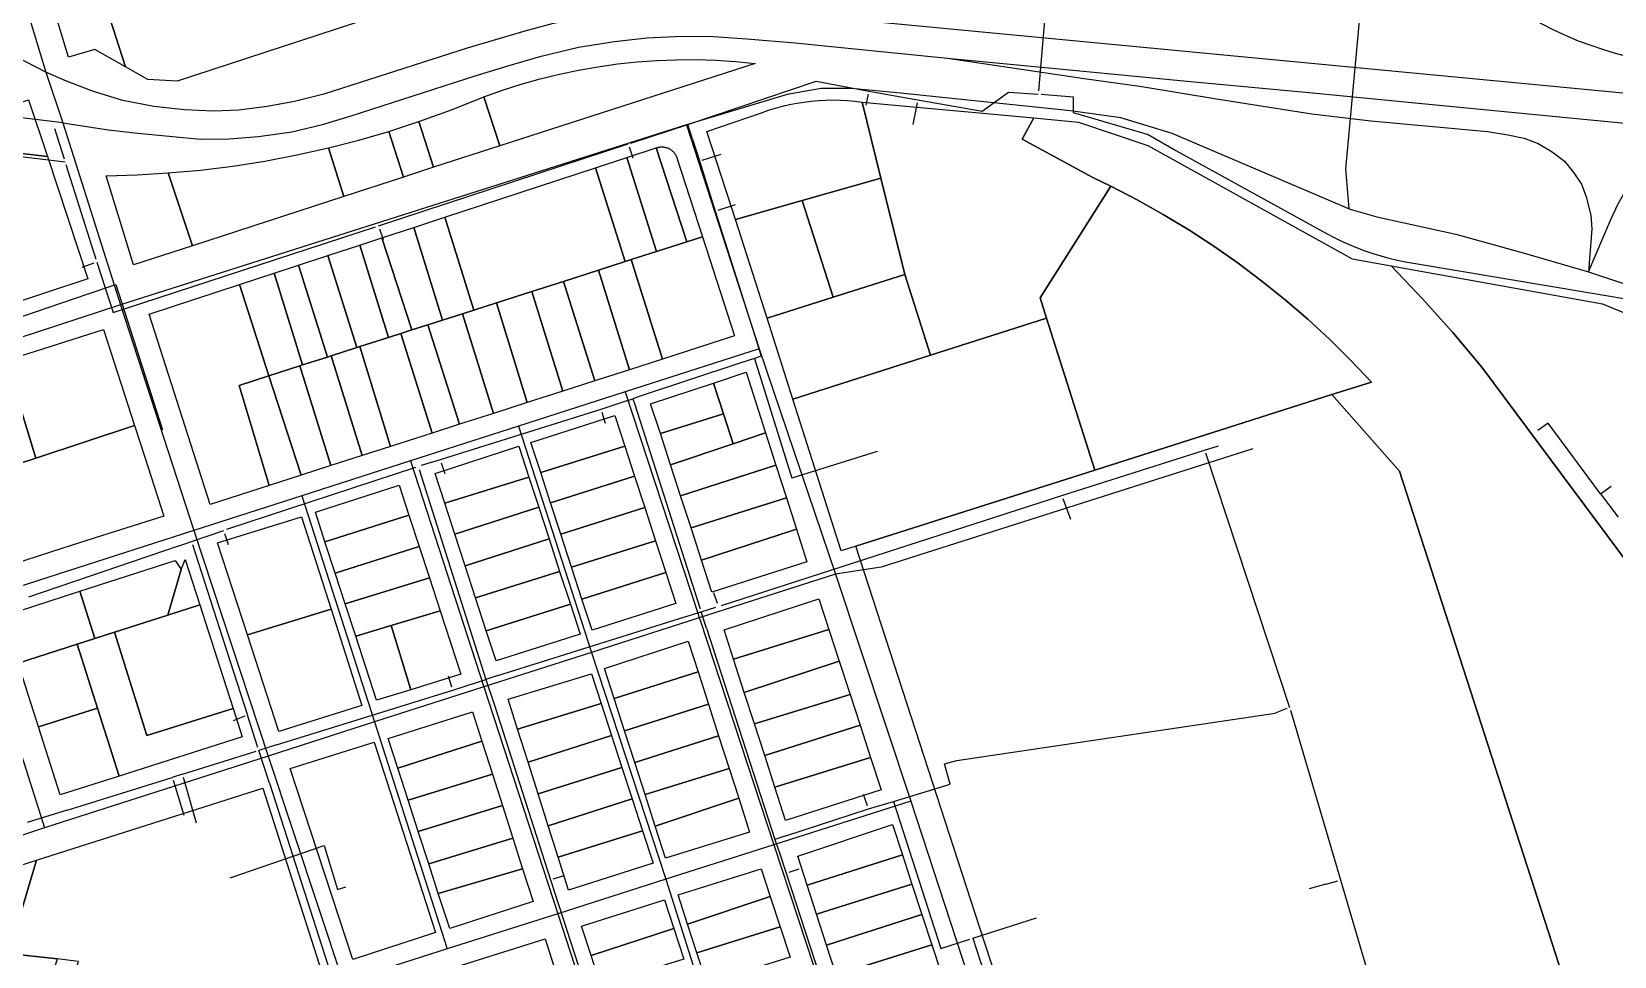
# Model space of a CAD drawing. Extents: x 1876309 to 1899261, y 443723 to 466661.
# Drawn here: x 1893052 to 1895567, y 455447 to 456916 of the extents above; entities that cross this region are included whole.
import ezdxf

# ---------------------------------------------------------------- set-up
doc = ezdxf.new("R2010")
doc.units = 0
doc.header["$MEASUREMENT"] = 0
for name, color, linetype in [('Parcels', 31, 'Continuous'), ('Roads', 7, 'Continuous'), ('SURV_MON', 7, 'Continuous'), ('Waterlines', 5, 'Continuous')]:
    doc.layers.add(name, color=color, linetype=linetype)

msp = doc.modelspace()

# ---------------------------------------------------------------- linework, layer by layer
at = {"layer": 'Parcels'}
for points in [[(1892852, 457705.6), (1893684.5, 457974.8), (1893795.4, 457638.9), (1893910.7, 457289.5), (1893951.3, 457166.5), (1893984.8, 457067.9), (1893283.2, 456837.8), (1893236.6, 456840.5), (1893201.3, 456860.5), (1893201.3, 456860.5), (1893074.8, 457254.3), (1893137.5, 457272.3), (1893133.2, 457288.9), (1893176.2, 457302.3), (1893168.2, 457326), (1893125.8, 457312.8), (1893093.9, 457414.5), (1893025, 457394.2)], [(1893025, 457394.2), (1893093.9, 457414.5), (1893125.8, 457312.8), (1893168.2, 457326), (1893176.2, 457302.3), (1893133.2, 457288.9), (1893137.5, 457272.3), (1893074.8, 457254.3), (1893201.3, 456860.5), (1893201.3, 456860.5), (1893152.4, 456888.3), (1893110.9, 456875.8), (1893000, 457239.2)], [(1895513, 455329.3), (1895225.9, 456217.6), (1895118.3, 456339.5), (1895181.1, 456359.5), (1895148.5, 456393.8), (1895114.8, 456427.1), (1895080, 456459.2), (1895044.1, 456490.1), (1895007.2, 456519.8), (1894969.4, 456548.2), (1894930.6, 456575.4), (1894890.9, 456601.2), (1894850.4, 456625.7), (1894809.1, 456648.9), (1894767, 456670.6), (1894767, 456670.6), (1894738.4, 456684.4), (1894626.1, 456745.6), (1894644.5, 456779.4), (1894715.8, 456772.8), (1894825.8, 456735.2), (1895150.7, 456555.3), (1895212.5, 456544.2), (1895262.2, 456491.9), (1895310.3, 456438.2), (1895356.8, 456383), (1895738.2, 455871)], [(1895738.2, 455871), (1895356.8, 456383), (1895310.3, 456438.2), (1895262.2, 456491.9), (1895212.5, 456544.2), (1895212.5, 456544.2), (1895548.1, 456483.8), (1895602.4, 456461.6)]]:
    msp.add_lwpolyline(points, dxfattribs=at)
for points in [[(1893770.9, 456812.8), (1893800.4, 456823.3), (1893830.2, 456832.9), (1893860.4, 456841.4), (1893890.8, 456848.9), (1893921.4, 456855.3), (1893952.3, 456860.7), (1893983.3, 456865.1), (1894014.4, 456868.4), (1894045.7, 456870.6), (1894077, 456871.8), (1894108.3, 456871.9), (1894139.6, 456871), (1894170.9, 456868.9), (1894202, 456865.9), (1893796.2, 456735.1), (1893770.9, 456812.8)], [(1893770.9, 456812.8), (1893796.2, 456735.1), (1893690.7, 456700.8), (1893667.5, 456773.4), (1893719.5, 456792.2), (1893770.9, 456812.8)], [(1893077.2, 456718), (1892859.2, 456743.5), (1893047.4, 456808.2), (1893077.2, 456718)], [(1894371.8, 456804.5), (1894401.7, 456683.5), (1894276.7, 456648), (1894170.8, 456618), (1894125, 456757.9), (1894212.1, 456787.6), (1894223.1, 456791.4), (1894234.1, 456794.8), (1894245.3, 456797.9), (1894256.6, 456800.5), (1894268, 456802.7), (1894279.4, 456804.5), (1894290.9, 456806), (1894302.5, 456807), (1894314.1, 456807.6), (1894325.6, 456807.8), (1894337.2, 456807.6), (1894348.8, 456807), (1894360.3, 456806), (1894371.8, 456804.5)], [(1894767, 456670.6), (1894654.8, 456493.2), (1894665.1, 456460.8), (1894480.6, 456402), (1894439.5, 456530.4), (1894401.7, 456683.5), (1894371.8, 456804.5), (1894644.5, 456779.4), (1894626.1, 456745.6), (1894738.4, 456684.4), (1894767, 456670.6)], [(1893667.5, 456773.4), (1893690.7, 456700.8), (1893643.1, 456685.3), (1893619.8, 456757.9), (1893667.5, 456773.4)], [(1893077.2, 456718), (1893141.5, 456523.3), (1893000, 456477.1), (1892867.5, 456428.9), (1892809.4, 456612.3), (1892880.9, 456635.1), (1892867.3, 456678), (1892795.9, 456655.2), (1892776.9, 456715.2), (1892859.2, 456743.5), (1893077.2, 456718)], [(1893619.8, 456757.9), (1893643.1, 456685.3), (1893548.4, 456654.5), (1893524.1, 456731.7), (1893572.2, 456744.1), (1893619.8, 456757.9)], [(1893524.1, 456731.7), (1893548.4, 456654.5), (1893307.7, 456576.2), (1893269.2, 456691.8), (1893320.7, 456696.5), (1893371.9, 456702.8), (1893422.9, 456710.8), (1893473.7, 456720.5), (1893524.1, 456731.7)], [(1894005, 456554.1), (1893995.4, 456551), (1893948.3, 456700), (1893998, 456716.3), (1894045.2, 456567), (1894005, 456554.1)], [(1894044.8, 456731.6), (1894093.5, 456582.5), (1894045.2, 456567), (1893998, 456716.3), (1894044.8, 456731.6)], [(1894093.5, 456582.5), (1894044.8, 456731.6), (1894045.9, 456732), (1894046.8, 456732.2), (1894047.6, 456732.4), (1894048.4, 456732.6), (1894049.3, 456732.8), (1894050.1, 456732.9), (1894050.9, 456733.1), (1894051.8, 456733.1), (1894052.7, 456733.2), (1894053.5, 456733.2), (1894054.4, 456733.2), (1894055.2, 456733.2), (1894056.1, 456733.1), (1894056.9, 456733), (1894057.8, 456732.9), (1894058.6, 456732.7), (1894059.4, 456732.5), (1894060.3, 456732.3), (1894061.1, 456732.1), (1894061.9, 456731.8), (1894062.7, 456731.5), (1894063.5, 456731.2), (1894064.3, 456730.9), (1894065.1, 456730.5), (1894065.8, 456730.1), (1894066.6, 456729.7), (1894067.3, 456729.2), (1894068, 456728.7), (1894068.7, 456728.2), (1894069.4, 456727.7), (1894070, 456727.2), (1894070.7, 456726.6), (1894071.3, 456726), (1894071.9, 456725.4), (1894072.5, 456724.8), (1894073, 456724.1), (1894073.6, 456723.4), (1894074.1, 456722.7), (1894074.5, 456722), (1894075, 456721.3), (1894075.4, 456720.6), (1894075.9, 456719.8), (1894076.2, 456719.1), (1894076.6, 456718.3), (1894076.9, 456717.5), (1894077.2, 456716.7), (1894077.5, 456715.9), (1894118.1, 456590.3), (1894093.5, 456582.5)], [(1893269.2, 456691.8), (1893307.7, 456576.2), (1893214.2, 456545.8), (1893170.4, 456687.5), (1893219.8, 456688.9), (1893269.2, 456691.8)], [(1893952.9, 456537.4), (1893897.3, 456519.5), (1893846.9, 456503.4), (1893790.9, 456485.4), (1893754.9, 456473.9), (1893708.6, 456621.4), (1893948.3, 456700), (1893995.4, 456551), (1893952.9, 456537.4)], [(1894325.7, 456494.2), (1894276.7, 456648), (1894401.7, 456683.5), (1894439.5, 456530.4), (1894325.7, 456494.2)], [(1894767, 456670.6), (1894809.1, 456648.9), (1894850.4, 456625.7), (1894890.9, 456601.2), (1894930.6, 456575.4), (1894969.4, 456548.2), (1895007.2, 456519.8), (1895044.1, 456490.1), (1895080, 456459.2), (1895114.8, 456427.1), (1895148.5, 456393.8), (1895181.1, 456359.5), (1895118.3, 456339.5), (1894741.9, 456219.6), (1894665.1, 456460.8), (1894654.8, 456493.2), (1894767, 456670.6)], [(1894325.7, 456494.2), (1894220.9, 456460.8), (1894170.8, 456618), (1894276.7, 456648), (1894325.7, 456494.2)], [(1893736.9, 456468.1), (1893705, 456457.9), (1893659.3, 456605.2), (1893708.6, 456621.4), (1893754.9, 456473.9), (1893736.9, 456468.1)], [(1893638.8, 456436.6), (1893619.1, 456430.3), (1893573.5, 456577.1), (1893608.8, 456588.6), (1893656.2, 456442.2), (1893638.8, 456436.6)], [(1893681.8, 456450.4), (1893656.2, 456442.2), (1893608.8, 456588.6), (1893659.3, 456605.2), (1893705, 456457.9), (1893681.8, 456450.4)], [(1894093.5, 456582.5), (1894118.1, 456590.3), (1894169, 456432.7), (1894054.4, 456395.9), (1894005, 456554.1), (1894045.2, 456567), (1894093.5, 456582.5)], [(1893573.7, 456415.7), (1893568.8, 456414.2), (1893523.1, 456560.6), (1893573.5, 456577.1), (1893619.1, 456430.3), (1893573.7, 456415.7)], [(1893476.2, 456545.2), (1893522.1, 456399.2), (1893482.8, 456386.6), (1893437.6, 456532.5), (1893476.2, 456545.2)], [(1893528, 456401.1), (1893522.1, 456399.2), (1893476.2, 456545.2), (1893523.1, 456560.6), (1893568.8, 456414.2), (1893528, 456401.1)], [(1894002.2, 456379.1), (1893946.9, 456361.4), (1893897.3, 456519.5), (1893952.9, 456537.4), (1894002.2, 456379.1)], [(1893995.4, 456551), (1894005, 456554.1), (1894054.4, 456395.9), (1894002.2, 456379.1), (1893952.9, 456537.4), (1893995.4, 456551)], [(1893429.3, 456369.4), (1893381.9, 456354.2), (1893429.6, 456195.2), (1893335.7, 456165), (1893239, 456467.4), (1893382.4, 456514.4), (1893429.3, 456369.4)], [(1893478.3, 456385.2), (1893429.3, 456369.4), (1893382.4, 456514.4), (1893437.6, 456532.5), (1893482.8, 456386.6), (1893478.3, 456385.2)], [(1893896.1, 456345), (1893846.9, 456503.4), (1893897.3, 456519.5), (1893946.9, 456361.4), (1893896.1, 456345)], [(1894325.7, 456494.2), (1894439.5, 456530.4), (1894480.6, 456402), (1894261.8, 456332.3), (1894220.9, 456460.8), (1894325.7, 456494.2)], [(1893896.1, 456345), (1893839.8, 456327), (1893790.9, 456485.4), (1893846.9, 456503.4), (1893896.1, 456345)], [(1893705, 456457.9), (1893736.9, 456468.1), (1893785.9, 456309.6), (1893732, 456292.3), (1893681.8, 456450.4), (1893705, 456457.9)], [(1893754.9, 456473.9), (1893790.9, 456485.4), (1893839.8, 456327), (1893785.9, 456309.6), (1893736.9, 456468.1), (1893754.9, 456473.9)], [(1894361.6, 456098.5), (1894338.6, 456091.2), (1894261.8, 456332.3), (1894480.6, 456402), (1894665.1, 456460.8), (1894741.9, 456219.6), (1894361.6, 456098.5)], [(1893215.7, 456290.5), (1893058.6, 456238.6), (1893011.8, 456393.5), (1893166.6, 456443), (1893215.7, 456290.5)], [(1893619.1, 456430.3), (1893638.8, 456436.6), (1893688.4, 456278.3), (1893622.3, 456257.1), (1893573.7, 456415.7), (1893619.1, 456430.3)], [(1893656.2, 456442.2), (1893681.8, 456450.4), (1893732, 456292.3), (1893688.4, 456278.3), (1893638.8, 456436.6), (1893656.2, 456442.2)], [(1893568.8, 456414.2), (1893573.7, 456415.7), (1893622.3, 456257.1), (1893577.6, 456242.8), (1893528, 456401.1), (1893568.8, 456414.2)], [(1892951.1, 456372.4), (1893000, 456389.8), (1893011.8, 456393.5), (1893058.6, 456238.6), (1893001.9, 456219.8), (1893001.5, 456221.3), (1892988.8, 456259.3), (1892951.1, 456372.4)], [(1893429.3, 456369.4), (1893478.3, 456385.2), (1893527.6, 456226.7), (1893480.3, 456211.5), (1893429.3, 456369.4)], [(1893522.1, 456399.2), (1893528, 456401.1), (1893577.6, 456242.8), (1893527.6, 456226.7), (1893478.3, 456385.2), (1893482.8, 456386.6), (1893522.1, 456399.2)], [(1892951.1, 456372.4), (1892988.8, 456259.3), (1893001.5, 456221.3), (1893001.9, 456219.8), (1893058.6, 456238.6), (1893215.7, 456290.5), (1893232, 456239.8), (1893262, 456146.5), (1893163.2, 456114.8), (1893102, 456095.2), (1893000, 456062.5), (1892985, 456057.5), (1892964.8, 456121.1), (1892927.2, 456240.1), (1892892, 456351.5), (1892951.1, 456372.4)], [(1893429.3, 456369.4), (1893480.3, 456211.5), (1893429.6, 456195.2), (1893381.9, 456354.2), (1893429.3, 456369.4)], [(1894166.8, 456261.3), (1894151.5, 456309.1), (1894135.8, 456357.9), (1894187.5, 456375), (1894218.3, 456278.7), (1894166.8, 456261.3)], [(1894051.3, 456277.5), (1894035.8, 456325), (1894135.8, 456357.9), (1894151.5, 456309.1), (1894051.3, 456277.5)], [(1894741.9, 456219.6), (1895118.3, 456339.5), (1895225.9, 456217.6), (1895513, 455329.3), (1895461.5, 455012.2), (1895447.4, 454925.2), (1895358.7, 454895.6), (1895080, 454802.6), (1895074.4, 454819.5), (1894808.1, 454734.5), (1894565.2, 455472.3), (1894361.6, 456098.5), (1894741.9, 456219.6)], [(1893861.1, 456215.6), (1893845.5, 456263.4), (1893978.7, 456306.5), (1893994.7, 456257.4), (1893861.1, 456215.6)], [(1894067.5, 456227.7), (1894051.3, 456277.5), (1894151.5, 456309.1), (1894166.8, 456261.3), (1894067.5, 456227.7)], [(1894083.4, 456178.7), (1894067.5, 456227.7), (1894166.8, 456261.3), (1894218.3, 456278.7), (1894234.7, 456227.5), (1894083.4, 456178.7)], [(1893842.4, 456208.3), (1893708.7, 456167), (1893693.3, 456214.2), (1893826.5, 456257.3), (1893842.4, 456208.3)], [(1893876.8, 456167.3), (1893861.1, 456215.6), (1893994.7, 456257.4), (1894010.3, 456209.6), (1893876.8, 456167.3)], [(1893893.1, 456117.4), (1893876.8, 456167.3), (1894010.3, 456209.6), (1894026.4, 456160), (1893893.1, 456117.4)], [(1894100, 456127.8), (1894083.4, 456178.7), (1894234.7, 456227.5), (1894251.5, 456175.2), (1894100, 456127.8)], [(1893651.7, 456148), (1893518.3, 456105.6), (1893503, 456152.6), (1893636.2, 456195.7), (1893651.7, 456148)], [(1893842.4, 456208.3), (1893858, 456160.4), (1893724.7, 456117.7), (1893708.7, 456167), (1893842.4, 456208.3)], [(1893724.7, 456117.7), (1893858, 456160.4), (1893874.4, 456110.1), (1893741.1, 456067.5), (1893724.7, 456117.7)], [(1893910.1, 456065.1), (1893893.1, 456117.4), (1894026.4, 456160), (1894043.7, 456107), (1893910.1, 456065.1)], [(1894116.8, 456076.1), (1894100, 456127.8), (1894251.5, 456175.2), (1894267.4, 456125.5), (1894116.8, 456076.1)], [(1893395.2, 455957.4), (1893347.3, 456103.9), (1893480.8, 456145.4), (1893528, 455998.2), (1893395.2, 455957.4)], [(1893651.7, 456148), (1893668, 456097.9), (1893534.6, 456055.6), (1893518.3, 456105.6), (1893651.7, 456148)], [(1893741.1, 456067.5), (1893874.4, 456110.1), (1893891.2, 456058.4), (1893757.7, 456016.2), (1893741.1, 456067.5)], [(1894267.4, 456125.5), (1894284, 456073.7), (1894133.3, 456025.6), (1894116.8, 456076.1), (1894267.4, 456125.5)], [(1893668, 456097.9), (1893684.2, 456048.2), (1893550.5, 456006.7), (1893534.6, 456055.6), (1893668, 456097.9)], [(1894060.1, 456056.7), (1893926.7, 456014.1), (1893910.1, 456065.1), (1894043.7, 456107), (1894060.1, 456056.7)], [(1893289.6, 456061.4), (1893268.5, 455988.8), (1893184.1, 455961.8), (1893152.7, 455951.8), (1893128.7, 456026.8), (1893280.2, 456075.7), (1893289.6, 456061.4)], [(1893319.5, 456005.1), (1893268.5, 455988.8), (1893289.6, 456061.4), (1893296.2, 456077.4), (1893319.5, 456005.1)], [(1893757.7, 456016.2), (1893891.2, 456058.4), (1893908.2, 456006.3), (1893774.7, 455964), (1893757.7, 456016.2)], [(1893684.2, 456048.2), (1893701.3, 455995.9), (1893623.7, 455972.4), (1893567.2, 455955.3), (1893550.5, 456006.7), (1893684.2, 456048.2)], [(1893926.7, 456014.1), (1894060.1, 456056.7), (1894076.1, 456007.4), (1893942.7, 455964.9), (1893926.7, 456014.1)], [(1893124.4, 455942.8), (1893030.6, 455912.8), (1893006.8, 455987.3), (1893128.7, 456026.8), (1893152.7, 455951.8), (1893124.4, 455942.8)], [(1894319, 455966.1), (1894167.5, 455919.1), (1894152.4, 455965.8), (1894303.2, 456014.6), (1894319, 455966.1)], [(1893372.4, 455840.3), (1893235.1, 455797.8), (1893184.1, 455961.8), (1893268.5, 455988.8), (1893319.5, 456005.1), (1893351.2, 455906.2), (1893372.4, 455840.3)], [(1893528, 455998.2), (1893577.1, 455845.2), (1893445.2, 455804.1), (1893395.2, 455957.4), (1893528, 455998.2)], [(1893623.7, 455972.4), (1893701.3, 455995.9), (1893734.1, 455895.1), (1893654.5, 455870.4), (1893623.7, 455972.4)], [(1893774.7, 455964), (1893908.2, 456006.3), (1893923.7, 455958.8), (1893790.3, 455916.2), (1893774.7, 455964)], [(1893372.4, 455840.3), (1893386.8, 455795.6), (1893191.3, 455733.2), (1893156.8, 455841.2), (1893124.4, 455942.8), (1893152.7, 455951.8), (1893184.1, 455961.8), (1893235.1, 455797.8), (1893372.4, 455840.3)], [(1893623.7, 455972.4), (1893654.5, 455870.4), (1893600.4, 455853.6), (1893567.2, 455955.3), (1893623.7, 455972.4)], [(1894335.3, 455916), (1894184.6, 455866.1), (1894167.5, 455919.1), (1894319, 455966.1), (1894335.3, 455916)], [(1893124.4, 455942.8), (1893156.8, 455841.2), (1893063, 455811.6), (1893030.6, 455912.8), (1893124.4, 455942.8)], [(1893977.9, 455856.4), (1893962.6, 455904.2), (1894095.6, 455947.7), (1894111.2, 455898.8), (1893977.9, 455856.4)], [(1894352.6, 455862.9), (1894200.8, 455816), (1894184.6, 455866.1), (1894335.3, 455916), (1894352.6, 455862.9)], [(1893824.3, 455807.5), (1893809.2, 455855.4), (1893941.7, 455895.6), (1893957, 455848.6), (1893824.3, 455807.5)], [(1894127.7, 455847.5), (1893994.4, 455805), (1893977.9, 455856.4), (1894111.2, 455898.8), (1894127.7, 455847.5)], [(1894368.5, 455814.1), (1894217, 455765.8), (1894200.8, 455816), (1894352.6, 455862.9), (1894368.5, 455814.1)], [(1893191.3, 455733.2), (1893097.6, 455703.3), (1893063, 455811.6), (1893156.8, 455841.2), (1893191.3, 455733.2)], [(1893634, 455745.6), (1893618.7, 455792.9), (1893753, 455835.1), (1893767.7, 455788.7), (1893634, 455745.6)], [(1893824.3, 455807.5), (1893957, 455848.6), (1893973.7, 455797.5), (1893841, 455755.1), (1893824.3, 455807.5)], [(1894143.9, 455797), (1894010.6, 455754.7), (1893994.4, 455805), (1894127.7, 455847.5), (1894143.9, 455797)], [(1894385.2, 455762.9), (1894233.2, 455715.7), (1894217, 455765.8), (1894368.5, 455814.1), (1894385.2, 455762.9)], [(1893596.5, 455786.8), (1893693.7, 455484.6), (1893562.4, 455441.7), (1893463.1, 455745), (1893596.5, 455786.8)], [(1893767.7, 455788.7), (1893784.4, 455736.2), (1893650.4, 455694.7), (1893634, 455745.6), (1893767.7, 455788.7)], [(1893990.1, 455747), (1893856.9, 455704.7), (1893841, 455755.1), (1893973.7, 455797.5), (1893990.1, 455747)], [(1894160.5, 455745.4), (1894026.9, 455704), (1894010.6, 455754.7), (1894143.9, 455797), (1894160.5, 455745.4)], [(1894385.2, 455762.9), (1894401.9, 455711.5), (1894250.3, 455662.7), (1894233.2, 455715.7), (1894385.2, 455762.9)], [(1893784.4, 455736.2), (1893800.3, 455686.1), (1893666.5, 455645), (1893650.4, 455694.7), (1893784.4, 455736.2)], [(1893990.1, 455747), (1894006.5, 455696.9), (1893873, 455653.9), (1893856.9, 455704.7), (1893990.1, 455747)], [(1894160.5, 455745.4), (1894175.7, 455698), (1894043.1, 455653.7), (1894026.9, 455704), (1894160.5, 455745.4)], [(1893093, 455442.4), (1893015.8, 455451.2), (1893060, 455599.2), (1893419.5, 455713.7), (1893517.3, 455407.8), (1893383.2, 455364.7), (1893381.7, 455347.1), (1893269.1, 455356.4), (1893107.6, 455369.8), (1893126.5, 455438.5), (1893093, 455442.4)], [(1893800.3, 455686.1), (1893816.8, 455634.2), (1893683.2, 455593.5), (1893666.5, 455645), (1893800.3, 455686.1)], [(1894006.5, 455696.9), (1894023.1, 455645.9), (1893888.8, 455604.4), (1893873, 455653.9), (1894006.5, 455696.9)], [(1894043.1, 455653.7), (1894175.7, 455698), (1894193, 455644.1), (1894059.6, 455602.4), (1894043.1, 455653.7)], [(1894435.8, 455608), (1894284.5, 455559.7), (1894269.7, 455605.8), (1894420.1, 455655.9), (1894435.8, 455608)], [(1893698.4, 455546.5), (1893683.2, 455593.5), (1893816.8, 455634.2), (1893832.2, 455585.9), (1893698.4, 455546.5)], [(1893888.8, 455604.4), (1894023.1, 455645.9), (1894039.8, 455594.7), (1893905.5, 455551.6), (1893888.8, 455604.4)], [(1894299.4, 455513.5), (1894284.5, 455559.7), (1894435.8, 455608), (1894451.1, 455561.1), (1894299.4, 455513.5)], [(1892952.2, 455397.1), (1892905.4, 455382.1), (1892810.1, 455351.8), (1892761.5, 455504.1), (1893060, 455599.2), (1893015.8, 455451.2), (1893003.5, 455452.6), (1892998.8, 455411.9), (1892952.2, 455397.1)], [(1893832.2, 455585.9), (1893848.9, 455533.5), (1893716.5, 455490.7), (1893698.4, 455546.5), (1893832.2, 455585.9)], [(1894094.5, 455497.9), (1894079.4, 455544.4), (1894211.5, 455585.5), (1894225.9, 455541.5), (1894094.5, 455497.9)], [(1894466.9, 455512.9), (1894315.2, 455464.6), (1894299.4, 455513.5), (1894451.1, 455561.1), (1894466.9, 455512.9)], [(1893941.1, 455447.7), (1893926, 455494.8), (1894057.7, 455536.5), (1894072.8, 455490.6), (1893941.1, 455447.7)], [(1894225.9, 455541.5), (1894241.6, 455493.7), (1894109.3, 455452.4), (1894094.5, 455497.9), (1894225.9, 455541.5)], [(1894482.5, 455465.1), (1894330.5, 455417.2), (1894315.2, 455464.6), (1894466.9, 455512.9), (1894482.5, 455465.1)], [(1894072.8, 455490.6), (1894088.8, 455442.2), (1893955.9, 455401.3), (1893941.1, 455447.7), (1894072.8, 455490.6)], [(1894241.6, 455493.7), (1894257.4, 455445.4), (1894125.1, 455403.9), (1894109.3, 455452.4), (1894241.6, 455493.7)], [(1893735.4, 455432.4), (1893868.2, 455474.5), (1893882.7, 455429.6), (1893750.9, 455385.5), (1893735.4, 455432.4)], [(1894330.5, 455417.2), (1894482.5, 455465.1), (1894497.9, 455418), (1894345.8, 455369.8), (1894330.5, 455417.2)], [(1893093, 455442.4), (1893062.9, 455342.4), (1892964.8, 455354), (1892952.2, 455397.1), (1892998.8, 455411.9), (1893003.5, 455452.6), (1893015.8, 455451.2), (1893093, 455442.4)]]:
    msp.add_lwpolyline(points, close=True, dxfattribs=at)
at = {"layer": 'Roads'}
for p, q in [((1892968.3, 457204.7), (1893074.6, 456852.1)), ((1893074.6, 456852.1), (1893101.9, 456771.7)), ((1893101.9, 456771.7), (1893193.3, 456482.3)), ((1894092.6, 456768.2), (1893193.3, 456482.3)), ((1894092.6, 456768.2), (1894208, 456412.1)), ((1893193.3, 456482.3), (1892847.6, 456369.1)), ((1893193.3, 456482.3), (1893310.1, 456123.5)), ((1894208, 456412.1), (1893995.5, 456343.8)), ((1894208, 456412.1), (1894329.4, 456054.2)), ((1893995.5, 456343.8), (1893825.8, 456289.2)), ((1893825.8, 456289.2), (1893654.2, 456234.2)), ((1893825.8, 456289.2), (1893942, 455929.8)), ((1893654.2, 456234.2), (1893481.8, 456178.5)), ((1893654.2, 456234.2), (1893770.9, 455874.8)), ((1893481.8, 456178.5), (1893310.1, 456123.5)), ((1893481.8, 456178.5), (1893597.1, 455819.1)), ((1893310.1, 456123.5), (1893428.3, 455764.9)), ((1894329.4, 456054.2), (1894113, 455984.8)), ((1894329.4, 456054.2), (1894449, 455693)), ((1894113, 455984.8), (1893942, 455929.8)), ((1893942, 455929.8), (1893770.9, 455874.8)), ((1893942, 455929.8), (1894059.9, 455569)), ((1893770.9, 455874.8), (1893597.1, 455819.1)), ((1893770.9, 455874.8), (1893888.2, 455514)), ((1893597.1, 455819.1), (1893428.3, 455764.9)), ((1893597.1, 455819.1), (1893712.7, 455458.3)), ((1893428.3, 455764.9), (1893072.8, 455650.6)), ((1893428.3, 455764.9), (1893547, 455405.5)), ((1894449, 455693), (1894231.7, 455623.7)), ((1894449, 455693), (1894561.6, 455349.7)), ((1894231.7, 455623.7), (1894059.9, 455569)), ((1894231.7, 455623.7), (1894344.4, 455280.4)), ((1894059.9, 455569), (1893888.2, 455514)), ((1894059.9, 455569), (1894169.5, 455224.7)), ((1893888.2, 455514), (1893712.7, 455458.3)), ((1893888.2, 455514), (1893999.8, 455170.8)), ((1893712.7, 455458.3), (1893547, 455405.5))]:
    msp.add_line(p, q, dxfattribs=at)
for points in [[(1893074.6, 456852.1), (1892704, 457043.9), (1892678.1, 457053), (1892650.6, 457062.5), (1892617, 457072.1)], [(1895169, 457014.4), (1895140.1, 456698.5), (1895145.1, 456634.9)], [(1896251.9, 456754.2), (1896045.6, 456793), (1895770.1, 456841.5), (1895636.6, 456866.3), (1895591.1, 456876), (1895569.1, 456881.5), (1895550.5, 456887.6), (1895530.3, 456894.4), (1895510.2, 456901.4), (1895487.3, 456911.2), (1895468.7, 456919.7), (1895428.3, 456940.8), (1895282.4, 457019)], [(1894261.6, 456944.3), (1894164, 456953), (1894108.4, 456954.1), (1894044.5, 456952.5), (1893980.6, 456946.4), (1893931, 456938.2), (1893880.9, 456929.3), (1893835.7, 456917.2), (1893744.3, 456890.2), (1893516.3, 456817), (1893470, 456805.4), (1893426.5, 456797.2), (1893381.4, 456791.7), (1893340.6, 456790), (1893294.9, 456792.2), (1893246.4, 456797.7), (1893196.9, 456807.1), (1893150.6, 456821.4), (1893107.6, 456837.8), (1893074.6, 456852.1)], [(1896251.9, 456754.2), (1895536.5, 456822.8), (1894261.6, 456944.3)], [(1893101.9, 456771.7), (1893174.4, 456760.5), (1893221.1, 456754.8), (1893276, 456749.5), (1893320.9, 456745.7), (1893366.3, 456746.2), (1893412.6, 456749.5), (1893465.6, 456757.2), (1893514.3, 456768.6), (1893560.1, 456782.5), (1893756.8, 456846), (1893807.4, 456861.7), (1893861.8, 456877.5), (1893921, 456891.8), (1893978.3, 456900.9), (1894029.8, 456906.6), (1894085.7, 456909), (1894135.8, 456908.5), (1894188.8, 456905.1), (1894265.7, 456898.5), (1894507.4, 456874.4)], [(1894507.4, 456874.4), (1894724.5, 456842.1), (1894816.1, 456829.2), (1894935, 456809.7), (1895086.3, 456785.8), (1895180.4, 456774.8), (1895365.6, 456757.6), (1895398.1, 456752.4), (1895423.8, 456747.1), (1895446.3, 456738.5), (1895468.2, 456725.6), (1895487.8, 456710.4), (1895502.6, 456692.2), (1895515, 456674.1), (1895522.5, 456654), (1895529.8, 456624.9), (1895531.2, 456603), (1895526.3, 456534.5)], [(1894507.4, 456874.4), (1894690.1, 456856.9), (1894888.2, 456837.8), (1895087.7, 456819.2), (1895272.5, 456801.1), (1895649.6, 456764.8), (1896306.8, 456702)], [(1895145.1, 456634.9), (1894864.7, 456754.4), (1894783.2, 456779.3), (1894703.1, 456790.3), (1894437.9, 456818), (1894355, 456826.3), (1894306.7, 456826.3), (1894252.8, 456816.6), (1894092.6, 456768.2)], [(1893101.9, 456771.7), (1893045, 456778.6), (1892996.3, 456783.9), (1892953.3, 456785.8), (1892914.7, 456784.4), (1892873.1, 456776.7), (1892830.6, 456767.2), (1892775.3, 456750.9), (1892725.6, 456739)], [(1895526.3, 456534.5), (1895550.4, 456591.7), (1895561.8, 456617.8), (1895573.3, 456642.6), (1895587.6, 456668.4), (1895604.8, 456688.4), (1895627.2, 456704.6), (1895647.7, 456715.1), (1895674.9, 456722.8), (1895702.6, 456726.1), (1895731.8, 456727.6), (1895762.8, 456726.6), (1896065.3, 456711.9), (1896306.8, 456702)], [(1895145.1, 456634.9), (1895189.6, 456622.2), (1895315.4, 456594.3), (1895425.9, 456563.8), (1895526.3, 456534.5)], [(1895526.3, 456534.5), (1895591.1, 456512.9), (1895673.2, 456473.8), (1895782.8, 456420.9), (1895968.4, 456305), (1896049.4, 456243.6), (1896130.2, 456181.1), (1896210.9, 456100.4), (1896307.3, 456004.1), (1896377.6, 455923.3), (1896425.8, 455856.8)], [(1893995.5, 456343.8), (1894111.4, 455990.3), (1894113, 455984.8)], [(1894992.7, 456253.1), (1894402.3, 456065.1), (1894329.4, 456054.2)], [(1893310.1, 456123.5), (1893000, 456023.9), (1892958.3, 456010.3)], [(1892958.3, 456010.3), (1892999.9, 455878.9), (1893072.8, 455650.6)], [(1894113, 455984.8), (1894114.4, 455980.8), (1894231.7, 455623.7)], [(1893072.8, 455650.6), (1892999.9, 455627.2), (1892711.5, 455533.4)]]:
    msp.add_lwpolyline(points, dxfattribs=at)
at = {"layer": 'SURV_MON'}
msp.add_lwpolyline([(1894522.6, 455758.1), (1895028, 455833)], dxfattribs=at)
at = {"layer": 'Waterlines', "color": 5}
for p, q in [((1894665, 456974), (1894652.1, 456822.2)), ((1894381.3, 456817), (1894377.7, 456799.8)), ((1894382.4, 456821.8), (1894460.4, 456808)), ((1894459.4, 456803.2), (1894452.2, 456768.6)), ((1893088.5, 456762.7), (1893103.9, 456714)), ((1894004.4, 456739.4), (1894095.1, 456768.6)), ((1894102.4, 456745.3), (1894095.1, 456768.6)), ((1893603.3, 456607.7), (1894000.1, 456738)), ((1894102.4, 456745.3), (1894113.3, 456711)), ((1894001.7, 456733.3), (1894007.7, 456715.9)), ((1894117.7, 456712.4), (1894147.7, 456721.6)), ((1893106.7, 456705), (1893154.2, 456554.7)), ((1894113.3, 456711), (1894138.6, 456631.2)), ((1894142.9, 456632.6), (1894170.8, 456641.7)), ((1894138.6, 456631.2), (1894201.9, 456431.1)), ((1893227.1, 456484.7), (1893598.6, 456606.1)), ((1893604.9, 456603.1), (1893610.9, 456585.9)), ((1893151, 456548.5), (1893131.8, 456541.5)), ((1892878.9, 456410.2), (1893141.9, 456499.6)), ((1894177.6, 456389.3), (1894016, 456335.8)), ((1894200.7, 456397), (1894177.6, 456389.3)), ((1894200.7, 456397), (1894260.3, 456206.8)), ((1894016, 456335.8), (1894007.5, 456332.9)), ((1893956.8, 456316), (1893701.3, 456235.9)), ((1893997.8, 456329.7), (1893956.8, 456316)), ((1893958.3, 456311.4), (1893963.8, 456294.2)), ((1893997.8, 456329.7), (1894007.5, 456332.9)), ((1894007.5, 456332.9), (1894009.9, 456325.4)), ((1894009.9, 456325.4), (1894114.7, 455999)), ((1895461.8, 456294.3), (1895445.8, 456282.4)), ((1895545.4, 456181.8), (1895461.8, 456294.3)), ((1893701.3, 456235.9), (1893671.2, 456226.7)), ((1894395.9, 456249.2), (1894260.3, 456206.8)), ((1894689.2, 456179), (1894916, 456251)), ((1894916, 456251), (1894937.9, 456258.3)), ((1894917.4, 456246.7), (1895051, 455842)), ((1893661.9, 456223.8), (1893362, 456124.9)), ((1893668, 456220.7), (1893773.7, 455886.8)), ((1893702.9, 456231.2), (1893708.8, 456213.9)), ((1895545.4, 456181.8), (1895562.3, 456193.9)), ((1894148.2, 456004.3), (1894689.2, 456179)), ((1894690.9, 456174.5), (1894703, 456141.3)), ((1895545.4, 456181.8), (1895573.1, 456144.6)), ((1893306.3, 456105.9), (1893357.4, 456123.4)), ((1893358.9, 456118.7), (1893364.4, 456101.2)), ((1893285.1, 456098.7), (1893047.4, 456017.6)), ((1893285.1, 456098.7), (1893306.3, 456105.9)), ((1893307.8, 456101.3), (1893350.9, 455967.5)), ((1894142, 456007.4), (1894136.1, 456024.3)), ((1893793.2, 455893), (1894090.4, 455986.2)), ((1894090.4, 455986.2), (1894116.2, 455994.3)), ((1894116.2, 455994.3), (1894139.2, 456001.4)), ((1894124.7, 455968), (1894116.2, 455994.3)), ((1893350.9, 455967.5), (1893395.2, 455829.8)), ((1894124.7, 455968), (1894233.3, 455632.5)), ((1893719.9, 455874.6), (1893714.6, 455891.8)), ((1893744.3, 455877.3), (1893773.7, 455886.8)), ((1893793.2, 455893), (1893773.7, 455886.8)), ((1893773.7, 455886.8), (1893787.9, 455845.6)), ((1893441.5, 455782.7), (1893721.4, 455869.9)), ((1893721.4, 455869.9), (1893744.3, 455877.3)), ((1893787.9, 455845.6), (1893876.6, 455568.2)), ((1895046.6, 455840.3), (1895028, 455833)), ((1895052.3, 455837.7), (1895132, 455568)), ((1893391, 455828.2), (1893372.2, 455821.1)), ((1893411.7, 455778.6), (1893395.2, 455829.8)), ((1893441.5, 455782.7), (1893413.2, 455773.9)), ((1893291.7, 455736.1), (1893409.1, 455772.6)), ((1893430, 455721.8), (1893413.2, 455773.9)), ((1894502.5, 455752.8), (1894522.6, 455758.1)), ((1893108.4, 455679.1), (1893275.5, 455731.1)), ((1893291.7, 455736.1), (1893275.5, 455731.1)), ((1893293.1, 455731.4), (1893313.9, 455658.9)), ((1894512, 455720.1), (1894502.5, 455752.8)), ((1893276.9, 455726.4), (1893293.8, 455670.8)), ((1893430, 455721.8), (1893550.4, 455347.7)), ((1894421.5, 455692.9), (1894512, 455720.1)), ((1894250.5, 455638.1), (1894382.2, 455681.1)), ((1894380.5, 455685.6), (1894374, 455704)), ((1894382.2, 455681.1), (1894421.5, 455692.9)), ((1893108.4, 455679.1), (1893045.3, 455659.5)), ((1894250.5, 455638.1), (1894233.3, 455632.5)), ((1894233.3, 455632.5), (1894241.1, 455609.4)), ((1894241.1, 455609.4), (1894251.3, 455578.7)), ((1894255.7, 455580.2), (1894271.9, 455585.7)), ((1893876.6, 455568.2), (1893990.6, 455216.9)), ((1893881, 455569.6), (1893898.3, 455575)), ((1894251.3, 455578.7), (1894367.4, 455221.2)), ((1895108.9, 455561.5), (1895082, 455554)), ((1895108.9, 455561.5), (1895127.6, 455566.8)), ((1894547.7, 455475.3), (1894648.7, 455508)), ((1894547.7, 455475.3), (1894565, 455421.4))]:
    msp.add_line(p, q, dxfattribs=at)
for points in [[(1894095.1, 456768.6), (1894298.6, 456837.9), (1894382.4, 456821.8)], [(1894460.4, 456808), (1894562.4, 456789.9), (1894604.3, 456820.3), (1894651.6, 456817.2)], [(1894656.5, 456816.8), (1894707.2, 456812.9), (1894707.2, 456788), (1894826.3, 456752.7), (1894870.4, 456727.7)], [(1892706.7, 456716.7), (1892796.2, 456746.4), (1893105.3, 456709.5)], [(1894870.4, 456727.7), (1895110, 456595.5), (1895121.8, 456589.3), (1895133.8, 456583.4), (1895145.9, 456577.9), (1895158.3, 456572.8), (1895170.7, 456568.1), (1895183.4, 456563.8), (1895196.1, 456559.9), (1895209, 456556.5), (1895222, 456553.4), (1895235.1, 456550.8), (1895248.2, 456548.5), (1895676.9, 456476.1)], [(1893155.6, 456550.2), (1893182, 456470), (1893227.1, 456484.7)], [(1893141.9, 456499.6), (1893186.2, 456514.3), (1893260.1, 456283.3)], [(1894201.9, 456431.1), (1894211.6, 456400.6), (1894200.7, 456397)], [(1894421.5, 455692.9), (1894496.7, 455458.9), (1894543.2, 455473.9)], [(1893367.8, 455571.5), (1893516.9, 455622.9), (1893538, 455552.6), (1893551.3, 455557.3)], [(1895132, 455568), (1895213, 455292), (1895132, 455179), (1895072.1, 455158.4)]]:
    msp.add_lwpolyline(points, dxfattribs=at)

doc.saveas('drawing.dxf')
